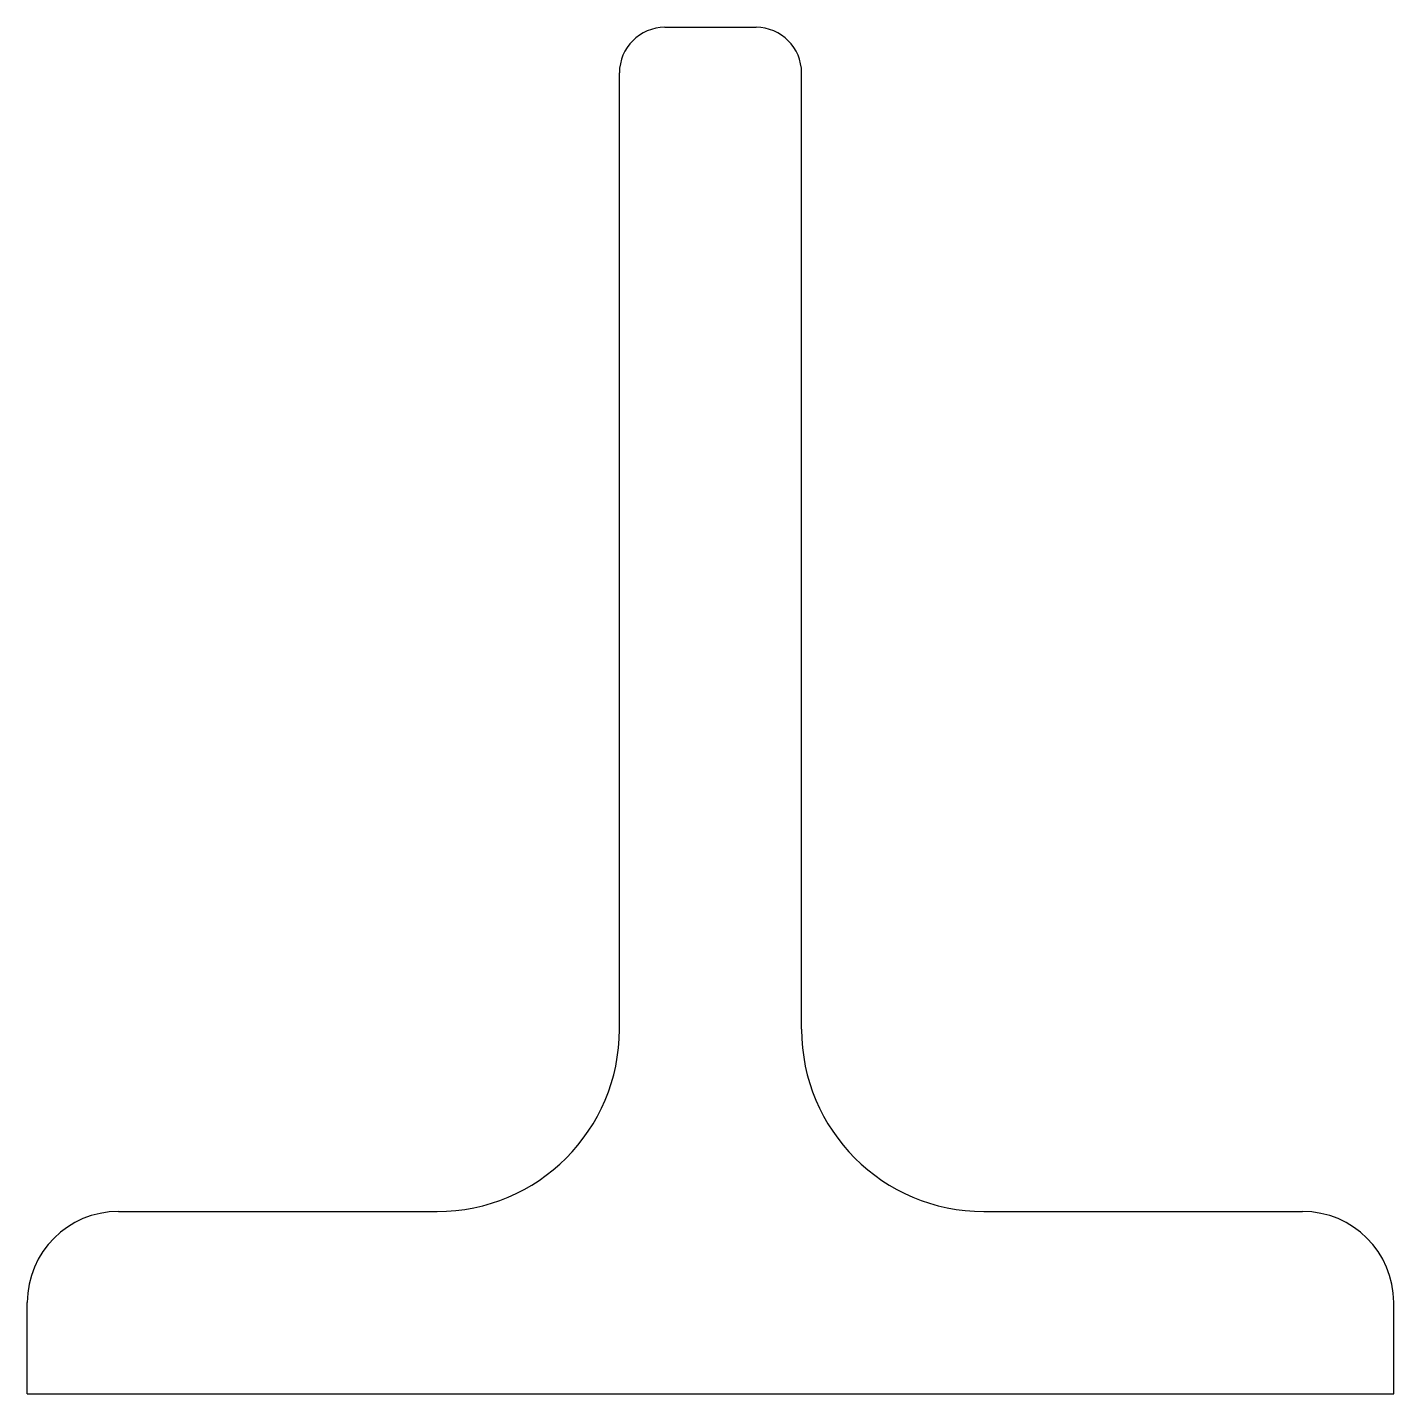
# Model space of a CAD drawing. Extents: x -15 to 15, y 0 to 30.
import ezdxf

# ---------------------------------------------------------------- set-up
doc = ezdxf.new("R2010")
doc.units = 0

msp = doc.modelspace()

# ---------------------------------------------------------------- linework, layer by layer
for p, q in [((-1, 30), (1, 30)), ((-2, 8), (-2, 29)), ((2, 8), (2, 29)), ((-13, 4), (-6, 4)), ((6, 4), (13, 4)), ((-15, 0), (-15, 2)), ((15, 0), (15, 2)), ((-15, 0), (15, 0))]:
    msp.add_line(p, q)
for centre, radius, start, end in [((-1, 29), 1, 90, 180), ((1, 29), 1, 0, 90), ((-6, 8), 4, 270, 0), ((6, 8), 4, 180, 270), ((-13, 2), 2, 90, 180), ((13, 2), 2, 0, 90)]:
    msp.add_arc(centre, radius, start, end)

doc.saveas('drawing.dxf')
